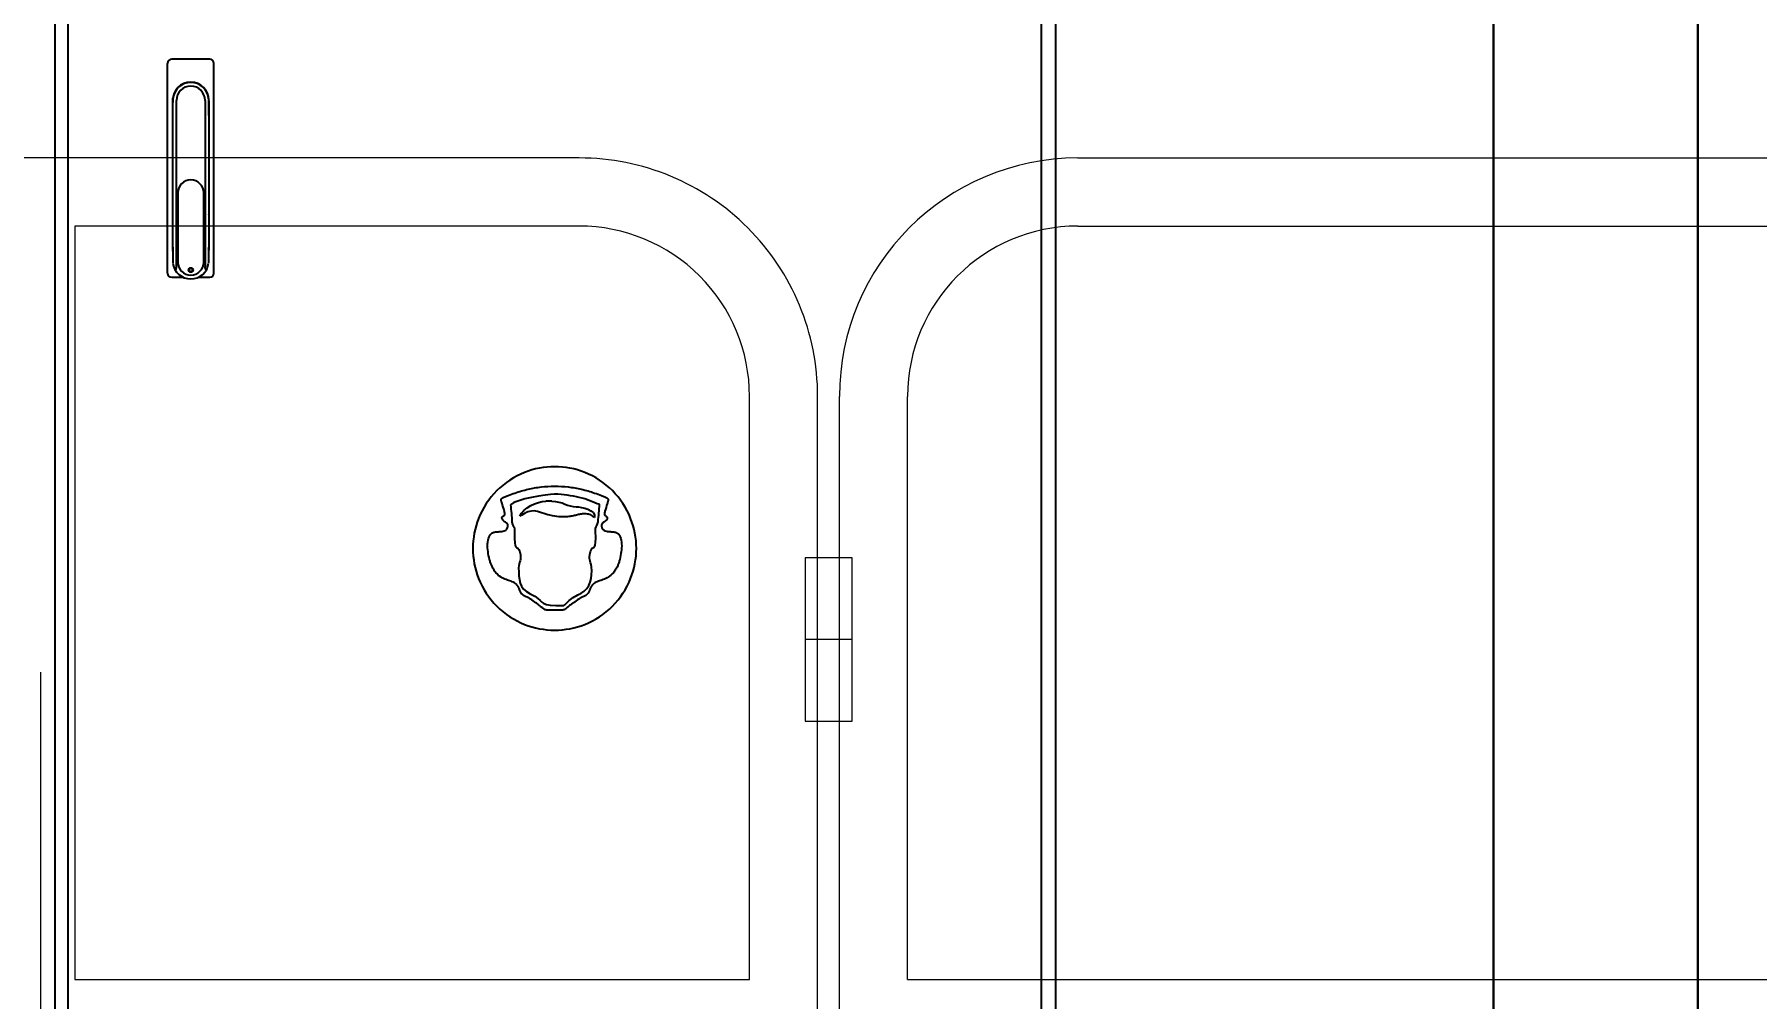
# Model space of a CAD drawing. Header units: millimetres. Extents: x 0 to 87554, y -20854 to 20404.
# Drawn here: x 49710 to 50973, y 15716 to 16423 of the extents above; entities that cross this region are included whole.
import ezdxf

# ---------------------------------------------------------------- set-up
doc = ezdxf.new("R2010")
doc.units = ezdxf.units.MM
doc.layers.get('0').update_dxf_attribs({"lineweight": 15})
doc.layers.get('Defpoints').update_dxf_attribs({"lineweight": 15})
for name, color, linetype in [('4215-12653_3_0', 7, 'Continuous'), ('4215-12661_1_0', 7, 'Continuous'), ('8SJ_MS839_0210_0', 7, 'Continuous'), ('MS840-1-F____-76922_0', 7, 'Continuous'), ('MS840-1-F____-80589_0', 7, 'Continuous')]:
    doc.layers.add(name, color=color, linetype=linetype)
doc.layers.add('AM_0', color=7, linetype='Continuous', lineweight=30)
doc.layers.add('THICK', color=7, linetype='Continuous', lineweight=0)
doc.styles.add('TH_GBDIM', font='romans.shx', dxfattribs={"width": 0.8, "bigfont": 'gbcbig.shx'})
doc.dimstyles.new('TH_GBDIM', dxfattribs={"dimscale": 42, "dimtxt": 3, "dimasz": 3, "dimexe": 1.2, "dimexo": 0, "dimgap": 1, "dimtad": 1, "dimdec": 1, "dimlfac": -1.5, "dimdsep": 46, "dimtxsty": 'TH_GBDIM', "dimcen": 2.5, "dimclrd": 130, "dimclre": 130, "dimclrt": 3, "dimadec": 0, "dimazin": 2, "dimtfac": 0.714286, "dimtdec": 1, "dimtmove": 0, "dimatfit": 3, "dimfxl": 1, "dimtolj": 1, "dimtzin": 0, "dimlwd": -1, "dimlwe": -1, "dimarcsym": 0})

# ---------------------------------------------------------------- blocks, each defined once
blk = doc.blocks.new('*D56')
at = {"color": 130}
for p, q in [((50930.5, 16463.9), (50930.5, 16672.5)), ((52374.5, 16090.2), (52374.5, 16672.5)), ((51056.5, 16622.1), (52248.5, 16622.1))]:
    blk.add_line(p, q, dxfattribs=at)
at = {"color": 130, "lineweight": -3}
for points in [[(51056.5, 16643.1), (51056.5, 16601.1), (50930.5, 16622.1)], [(52248.5, 16643.1), (52248.5, 16601.1), (52374.5, 16622.1)]]:
    blk.add_solid(points, dxfattribs=at)
at = {"layer": 'Defpoints', "color": 0, "lineweight": -3}
for p in [(52374.5, 16622.1), (50930.5, 16463.9, 19235.7), (52374.5, 16090.2, 19235.7)]:
    blk.add_point(p, dxfattribs=at)
at = {"color": 3, "insert": (51652.5, 16727.1), "char_height": 126, "attachment_point": 5, "style": 'TH_GBDIM'}
blk.add_mtext('\\A1;1444', dxfattribs=at)
blk = doc.blocks.new('y5i76i7676')
at = {"color": 7, "linetype": 'Continuous'}
for p, q in [((952068.8, -64551.6, 19235.7), (953842.8, -64551.6, 19235.7)), ((952068.8, -64601.6, 19235.7), (952930.8, -64601.6, 19235.7)), ((951893.8, -65604.6, 19235.7), (951893.8, -64726.6, 19235.7)), ((951943.8, -65154.6, 19235.7), (951943.8, -64726.6, 19235.7)), ((951943.8, -65154.6, 19235.7), (952930.8, -65154.6, 19235.7))]:
    blk.add_line(p, q, dxfattribs=at)
blk.add_line((951868.6, -64904.9, 19235.7), (951903.2, -64904.9, 19235.7))
for points in [[(951877.8, -64726.6, 0.414214), (951702.8, -64551.6), (950912.8, -64551.6, 0.414214), (950737.8, -64726.6), (950737.8, -65704.6), (951877.8, -65704.6)], [(951332.8, -65154.6), (951827.8, -65154.6), (951827.8, -64726.6, 0.414214), (951702.8, -64601.6), (951332.8, -64601.6)]]:
    blk.add_lwpolyline(points, format="xyb", close=True)
at = {"elevation": 19235.7}
blk.add_lwpolyline([(951868.6, -64964.9), (951903.2, -64964.9), (951903.2, -64845), (951868.6, -64845)], close=True, dxfattribs=at)
at = {"color": 7, "linetype": 'Continuous'}
for radius in [175, 125]:
    blk.add_arc((952068.8, -64726.6, 19235.7), radius, 90, 180, dxfattribs=at)
blk = doc.blocks.new('e4tggg')
at = {"layer": '4215-12653_3_0', "color": 87, "linetype": 'Continuous'}
for p, q in [((577.6, -716.7), (577.6, -1712.2)), ((1312, -1712.2), (1312, -716.7))]:
    blk.add_line(p, q, dxfattribs=at)
at = {"layer": '4215-12661_1_0', "color": 87, "linetype": 'Continuous'}
for p, q in [((587.3, -1712.2), (587.3, 300.8)), ((1301.3, 300.8), (1301.3, -1712.2)), ((942.2, -1077.5), (937.8, -1077.5))]:
    blk.add_line(p, q, dxfattribs=at)
for points, knots in [([(1004.3, -1112.2), (1004.3, -1104.7), (1001.3, -1089), (987.9, -1068.6), (967.6, -1055.2), (944.3, -1050.8), (921.1, -1055.2), (900.7, -1068.6), (887.3, -1089), (884.3, -1104.7), (884.3, -1112.2)], [0, 0, 0, 0, 0.119993, 0.250002, 0.380017, 0.500018, 0.62001, 0.750015, 0.880025, 1, 1, 1, 1]), ([(909.8, -1096.8), (909.8, -1096.5), (909.9, -1096), (910, -1095.1), (909.8, -1094.2), (909, -1093.5), (908.1, -1092.9), (907.3, -1092.4), (906.8, -1091.9), (906.4, -1091.4), (906, -1090.8), (905.7, -1090.2), (905.6, -1089.5), (906.1, -1088.8), (906.8, -1088.4), (907.4, -1088), (907.6, -1087.6), (907.8, -1087.3), (907.7, -1086.6), (907.6, -1085.6), (907, -1083.2), (906.1, -1080.4), (905.4, -1078.1), (905.2, -1077.4), (905.1, -1077), (905.1, -1076.5), (905.2, -1075.9), (905.8, -1075.2), (906.6, -1074.9), (908.1, -1074.2), (910.9, -1073), (916.6, -1070.9), (924.7, -1068.6), (934.4, -1066.9), (944.4, -1066.3), (954.2, -1066.9), (964, -1068.6), (972.1, -1070.9), (977.8, -1073), (980.6, -1074.2), (982.1, -1074.9), (982.6, -1075.1), (982.8, -1075.2)], [0, 0, 0, 0, 0.008148, 0.014496, 0.024379, 0.033387, 0.043183, 0.054231, 0.058105, 0.063229, 0.071437, 0.077478, 0.082167, 0.090576, 0.099412, 0.106565, 0.108124, 0.110472, 0.117207, 0.126846, 0.138525, 0.18874, 0.200092, 0.208065, 0.2092, 0.211535, 0.221465, 0.228828, 0.236589, 0.249468, 0.275035, 0.325445, 0.423937, 0.520035, 0.61378, 0.709484, 0.805189, 0.90379, 0.954256, 0.979846, 0.99274, 1, 1, 1, 1]), ([(982.8, -1075.2), (982.8, -1075.3), (983, -1075.4), (983.4, -1075.9), (983.6, -1076.6), (983.5, -1077.1), (983.4, -1077.6), (983.2, -1078.4), (982.5, -1080.7), (981.5, -1083.6), (981, -1085.9), (980.9, -1086.8), (980.9, -1087.5), (981.1, -1087.7), (981.3, -1088), (981.9, -1088.4), (982.6, -1088.9), (983, -1089.6), (982.9, -1090.3), (982.6, -1091), (982.1, -1091.6), (981.7, -1092), (981.2, -1092.5), (980.5, -1093), (979.6, -1093.5), (978.8, -1094.3), (978.6, -1095.2), (978.7, -1095.9), (978.8, -1096.5), (979.3, -1098.6), (981.7, -1099.7), (985.2, -1099.9), (987.7, -1100), (989.5, -1100.4), (990.3, -1101), (990.8, -1101.3), (991.7, -1102.2), (993, -1104.6), (993.7, -1109.1), (993.3, -1114.6), (992.4, -1119.3), (991.4, -1122.6), (990.7, -1124.5), (990, -1126.1), (989, -1127.9), (987.1, -1130.6), (984, -1133.4), (980.6, -1134.9), (978.1, -1135.7), (975.8, -1136.4), (973.6, -1137.5), (972, -1139), (970.9, -1140.5), (970.2, -1142.1), (969.4, -1144.2), (968.2, -1146.1), (966.7, -1147), (965.6, -1147.5), (964.9, -1147.8), (963.7, -1148.4), (961.3, -1149.8), (958.7, -1151.6), (956.2, -1153.4), (954.7, -1154.6), (953.6, -1155.6), (952.8, -1156.3), (951.9, -1157), (951, -1157.4), (949.7, -1157.5), (947.6, -1157.5), (945.7, -1157.5), (944.3, -1157.5)], [0, 0, 0, 0, 0.000415, 0.006471, 0.014529, 0.01642, 0.018609, 0.0267, 0.036408, 0.07618, 0.085227, 0.092487, 0.097298, 0.098706, 0.100047, 0.106086, 0.11326, 0.120175, 0.12416, 0.12938, 0.136471, 0.140799, 0.143183, 0.152062, 0.159953, 0.167268, 0.17542, 0.180716, 0.183832, 0.187796, 0.229442, 0.251394, 0.272907, 0.291247, 0.293607, 0.297731, 0.306077, 0.323614, 0.365016, 0.412929, 0.460705, 0.482312, 0.500882, 0.510854, 0.525792, 0.552061, 0.594563, 0.629903, 0.645894, 0.661207, 0.692105, 0.705615, 0.716499, 0.735893, 0.752984, 0.77033, 0.791779, 0.796581, 0.801046, 0.810351, 0.830027, 0.870067, 0.890013, 0.905913, 0.91766, 0.926303, 0.932895, 0.945629, 0.95371, 0.96492, 1, 1, 1, 1]), ([(973.6, -1089.5), (973.3, -1089.4), (972.7, -1089), (971.7, -1088), (970.2, -1087.3), (968.4, -1086.9), (966.6, -1086.8), (964.8, -1086.9), (962.8, -1087.2), (960.4, -1087.7), (957.3, -1088.5), (955.1, -1088.8), (953.8, -1088.9)], [0, 0, 0, 0, 0.136538, 0.273076, 0.409613, 0.477882, 0.546151, 0.602882, 0.659613, 0.773076, 0.886538, 1, 1, 1, 1]), ([(944.3, -1157.5), (942.9, -1157.5), (941.1, -1157.5), (938.9, -1157.5), (937.6, -1157.4), (936.7, -1157), (935.8, -1156.3), (935, -1155.6), (933.9, -1154.6), (932.4, -1153.4), (930, -1151.6), (927.3, -1149.8), (924.9, -1148.4), (923.7, -1147.8), (923, -1147.5), (921.9, -1147), (920.4, -1146.1), (919.2, -1144.2), (918.5, -1142.1), (917.7, -1140.5), (916.6, -1139), (915, -1137.5), (912.9, -1136.4), (910.5, -1135.7), (908, -1134.9), (904.6, -1133.4), (901.5, -1130.6), (899.6, -1127.9), (898.7, -1126.1), (897.9, -1124.5), (897.2, -1122.6), (896.2, -1119.3), (895.3, -1114.6), (894.9, -1109.1), (895.6, -1104.6), (897, -1102.2), (897.9, -1101.3), (898.3, -1100.9), (899.2, -1100.4), (901, -1100), (903.5, -1099.9), (907.1, -1099.7), (909.3, -1098.6), (909.8, -1096.8)], [0, 0, 0, 0, 0.04303, 0.056782, 0.066696, 0.082315, 0.0904, 0.100996, 0.115402, 0.1349, 0.159393, 0.208526, 0.232675, 0.244095, 0.249579, 0.255459, 0.281839, 0.303165, 0.324171, 0.348006, 0.361374, 0.377952, 0.415929, 0.434762, 0.45443, 0.497892, 0.550156, 0.582457, 0.600823, 0.613142, 0.63598, 0.662561, 0.721332, 0.780271, 0.831196, 0.852931, 0.863275, 0.868388, 0.871153, 0.893969, 0.92083, 0.947692, 1, 1, 1, 1]), ([(884.3, -1112.2), (884.3, -1119.7), (887.3, -1135.4), (900.7, -1155.8), (921.1, -1169.2), (944.3, -1173.6), (967.6, -1169.2), (987.9, -1155.8), (1001.3, -1135.4), (1004.3, -1119.7), (1004.3, -1112.2)], [0, 0, 0, 0, 0.120009, 0.25001, 0.380017, 0.500009, 0.619996, 0.749999, 0.880007, 1, 1, 1, 1])]:
    blk.add_open_spline(points, degree=3, knots=knots, dxfattribs=at)
for points in [[(944.3, -1072.4), (938.1, -1072.4), (916.2, -1076), (912, -1080.1)], [(962.4, -1074.7), (956.9, -1073.6), (950.5, -1072.4), (944.3, -1072.4)], [(912, -1080.1), (912.3, -1084.4), (912.8, -1088.6), (913, -1093)], [(918.7, -1088.6), (920.9, -1082.5), (931.5, -1077.5), (937.8, -1077.5)], [(929.3, -1084.7), (923.5, -1084.8), (923.3, -1086.3), (918.7, -1088.6)], [(940.8, -1087.9), (937.3, -1087.2), (932, -1084.7), (929.3, -1084.7)], [(942.2, -1077.5), (950.2, -1077.5), (953.8, -1081.7), (960, -1081.7)], [(960, -1081.7), (964, -1081.6), (974.8, -1084), (973.6, -1089.5)], [(977.1, -1079.8), (972.9, -1078.9), (967.9, -1075.8), (962.4, -1074.7)], [(976.2, -1092.6), (976.6, -1088.4), (977.2, -1084.1), (977.1, -1079.8)], [(913, -1093), (913.2, -1095.6), (914.7, -1095.7), (914.9, -1098.1)], [(914.9, -1098.1), (915, -1099.9), (914.8, -1102.8), (914.9, -1104.8)], [(953.8, -1088.9), (947.9, -1089.2), (946.6, -1089), (940.8, -1087.9)], [(974.5, -1104.6), (974.5, -1102.7), (974.2, -1099.2), (974.4, -1097.6)], [(974.4, -1097.6), (974.7, -1095.7), (975.9, -1095.2), (976.2, -1092.6)], [(914.9, -1104.8), (915.1, -1115.6), (916.9, -1108.4), (918.7, -1114.7)], [(970.7, -1114.5), (972, -1108.9), (974.4, -1115.2), (974.5, -1104.6)], [(918.7, -1114.7), (920.5, -1121.2), (917.8, -1121.9), (917.9, -1126.5)], [(971.3, -1125.8), (970.7, -1120.3), (969, -1121.4), (970.7, -1114.5)], [(917.9, -1126.5), (918, -1134.6), (917.9, -1141.6), (926.4, -1145.5)], [(963.5, -1145.2), (970.9, -1141.6), (972.1, -1133.3), (971.3, -1125.8)], [(926.4, -1145.5), (937, -1150.3), (932.4, -1154.1), (945.1, -1154.1)], [(955, -1150.5), (957.5, -1148.1), (960.5, -1146.7), (963.5, -1145.2)], [(945.1, -1154.1), (952.5, -1154.2), (950.3, -1154.9), (955, -1150.5)]]:
    blk.add_open_spline(points, degree=3, dxfattribs=at)
at = {"layer": '8SJ_MS839_0210_0', "color": 87, "linetype": 'Continuous'}
for p, q in [((667.8, -851.2), (667.8, -902.1)), ((686.8, -902.1), (686.8, -851.2))]:
    blk.add_line(p, q, dxfattribs=at)
blk.add_circle((677.3, -907.8), 1.65, dxfattribs=at)
for centre, start, end in [((677.3, -851.2), 0, 180), ((677.3, -902.1), 180, 0)]:
    blk.add_arc(centre, 9.5, start, end, dxfattribs=at)
at = {"layer": 'AM_0', "color": 87}
for p, q in [((1633.3, 753.8), (1633.3, -1906.2)), ((1783.3, -1906.2), (1783.3, 753.8))]:
    blk.add_line(p, q, dxfattribs=at)
at = {"layer": 'MS840-1-F____-76922_0', "color": 87, "linetype": 'Continuous'}
for p, q in [((664.2, -781.7), (664.2, -783.2)), ((664.2, -783.2), (664.2, -783.3)), ((664.2, -783.3), (664.2, -783.4)), ((664.2, -783.4), (664.2, -783.4)), ((666.8, -905.2), (666.8, -783.4)), ((687.8, -783.4), (687.8, -905.2)), ((690.5, -783.2), (690.4, -781.7)), ((690.5, -783.3), (690.5, -783.2)), ((690.5, -783.4), (690.5, -783.3)), ((690.5, -783.4), (690.5, -783.4)), ((664.1, -891.2), (664.1, -784.8)), ((690.6, -784.8), (690.6, -891.2)), ((664.2, -892.7), (664.2, -902.7)), ((690.5, -902.7), (690.5, -892.7))]:
    blk.add_line(p, q, dxfattribs=at)
blk.add_circle((677.3, -907.8), 1.25, dxfattribs=at)
for centre, radius, start, end in [((677.3, -783.4), 13.2, 7.8078, 172.1923), ((651.8, -782.7), 12.4, 2.0333, 2.3437), ((651.1, -782.7), 13.2, 1.8877, 2.0349), ((677.3, -783.4), 10.5, 0, 180), ((703.6, -783.2), 13.2, 181.138, 186.8102), ((677.3, -891.2), 13.2, 180, 186.6837), ((677.3, -891.2), 13.2, 353.3163, 0), ((677.3, -901.2), 13.2, 186.6837, 353.3163)]:
    blk.add_arc(centre, radius, start, end, dxfattribs=at)
for points, knots in [([(664.2, -783.4), (664.1, -783.6), (664.1, -784.1), (664.1, -784.5), (664.1, -784.8)], [0, 0, 0, 0, 0.393495, 1, 1, 1, 1]), ([(664.2, -782.2), (664.2, -782.1), (664.2, -781.9), (664.2, -781.7), (664.2, -781.7), (664.2, -781.7)], [0, 0, 0, 0, 0.733566, 0.92943, 1, 1, 1, 1]), ([(664.2, -783.2), (664.3, -783), (664.3, -782.7), (664.2, -782.4), (664.2, -782.3)], [0, 0, 0, 0, 0.772267, 1, 1, 1, 1]), ([(664.2, -784.2), (664.2, -784.1), (664.2, -783.9), (664.2, -783.6), (664.2, -783.4)], [0, 0, 0, 0, 0.224916, 1, 1, 1, 1]), ([(690.4, -781.7), (690.4, -781.7), (690.4, -781.9), (690.4, -782.1), (690.4, -782.6), (690.4, -783), (690.4, -783.2)], [0, 0, 0, 0, 0.077684, 0.294373, 0.618063, 1, 1, 1, 1]), ([(690.4, -783.4), (690.4, -783.6), (690.4, -783.9), (690.4, -784.4), (690.5, -784.6), (690.5, -784.8), (690.6, -784.8)], [0, 0, 0, 0, 0.390593, 0.710773, 0.922643, 1, 1, 1, 1]), ([(664.1, -784.8), (664.1, -784.8), (664.1, -784.7), (664.1, -784.5), (664.2, -784.3), (664.2, -784.2)], [0, 0, 0, 0, 0.073117, 0.271027, 1, 1, 1, 1]), ([(665.3, -906.9), (665.4, -907), (665.5, -907.2), (665.8, -907.5), (666.2, -907.6), (666.5, -907.3), (666.7, -906.8), (666.8, -906.1), (666.8, -905.6), (666.8, -905.2)], [0, 0, 0, 0, 0.114814, 0.215546, 0.305498, 0.411963, 0.548443, 0.696904, 1, 1, 1, 1]), ([(689.3, -906.9), (689.2, -907), (689.1, -907.2), (688.8, -907.5), (688.5, -907.6), (688.1, -907.3), (688, -906.8), (687.8, -906.1), (687.8, -905.6), (687.8, -905.2)], [0, 0, 0, 0, 0.114809, 0.215539, 0.305483, 0.411954, 0.548441, 0.696904, 1, 1, 1, 1])]:
    blk.add_open_spline(points, degree=3, knots=knots, dxfattribs=at)
for points in [[(664.2, -783.4), (664.2, -783.4), (664.2, -783.3), (664.2, -783.2)], [(690.4, -783.2), (690.4, -783.3), (690.4, -783.4), (690.4, -783.4)]]:
    blk.add_open_spline(points, degree=3, dxfattribs=at)
at = {"layer": 'MS840-1-F____-80589_0', "color": 87, "linetype": 'Continuous'}
for p, q in [((660.3, -910.2), (660.3, -756.2)), ((691.3, -753.2), (663.3, -753.2)), ((694.3, -910.2), (694.3, -756.2)), ((664, -794.4), (664, -783.2)), ((664.1, -784.7), (664.1, -782)), ((664.5, -779.5), (664.7, -779.5)), ((666.8, -775.4), (666.5, -775.4)), ((688.1, -775.4), (687.8, -775.4)), ((689.9, -779.5), (690.1, -779.5)), ((690.6, -794.4), (690.6, -783.2)), ((664, -791), (664.1, -791)), ((664, -794.4), (664.1, -794.4)), ((690.6, -786.9), (690.6, -786.9)), ((690.6, -791), (690.6, -791)), ((690.6, -794.4), (690.6, -794.4)), ((663.9, -867), (663.9, -892.3)), ((690.7, -892.3), (690.7, -867)), ((663.3, -913.2), (671.8, -913.2)), ((682.8, -913.2), (691.3, -913.2))]:
    blk.add_line(p, q, dxfattribs=at)
for centre, radius, start, end in [((663.3, -756.2), 3, 90, 180), ((691.3, -756.2), 3, 0, 90), ((677.3, -783.2), 13.3, 0, 180), ((277.9, -785), 386.2, 359.1147, 359.6737), ((676.8, -892.3), 12.8, 180.0043, 181.943), ((676.9, -892.3), 13, 181.9425, 189.8567), ((677.7, -892.3), 13, 350.1452, 358.0603), ((677.9, -892.3), 12.8, 358.0562, 359.9956), ((663.3, -910.2), 3, 180, 270), ((691.3, -910.2), 3, 270, 0)]:
    blk.add_arc(centre, radius, start, end, dxfattribs=at)
for points in [[(663.9, -867), (663.9, -867.1), (664, -867.3), (664.1, -867.4)], [(690.6, -867.4), (690.6, -867.3), (690.7, -867.1), (690.7, -867)]]:
    blk.add_open_spline(points, degree=3, dxfattribs=at)

msp = doc.modelspace()

# ---------------------------------------------------------------- linework, layer by layer
at = {"layer": 'THICK', "color": 6}
msp.add_line((49714.46, 15295.567, 19235.731), (49714.46, 15955.168, 19235.731), dxfattribs=at)

# ---------------------------------------------------------------- block references
at = {"lineweight": -3}
msp.add_blockref('e4tggg', (49147.147, 17158.127, 19235.731), dxfattribs=at)
at = {"layer": 'THICK', "lineweight": -3}
msp.add_blockref('y5i76i7676', (-901593.344, 80884.109), dxfattribs=at)

# ---------------------------------------------------------------- dimensions: what is measured, and where the dimension line sits
dim = msp.add_linear_dim(base=(52374.464, 16622.055), p1=(50930.458, 16463.938, 19235.731), p2=(52374.464, 16090.236, 19235.731), dimstyle='TH_GBDIM', override={"dimdec": 0})
dim.commit()
dim.dimension.update_dxf_attribs({"geometry": '*D56', "text_midpoint": (51652.461, 16727.055)})

doc.saveas('drawing.dxf')
